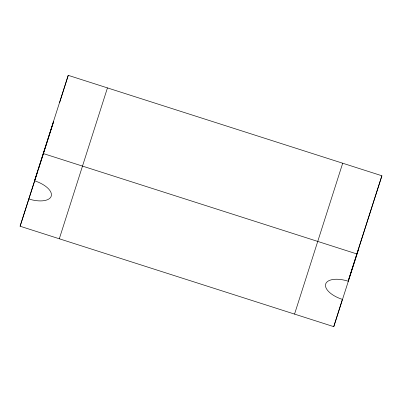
<?xml version="1.0" encoding="UTF-8"?>
<svg xmlns="http://www.w3.org/2000/svg" width="402" height="402" viewBox="0 0 402 402"><rect width="100%" height="100%" fill="white"/><g stroke="black" fill="none" stroke-linecap="round" stroke-linejoin="round"><path stroke-width="0.6" d="M358.85 248.496L333.76 326.655L20.1 226.231L53.647 121.394L45.381 147.479M333.76 326.655L342.403 299.384A20.582 9.537 17.8 0 1 325.68 284.013A20.582 9.537 17.8 0 1 348.162 281.199L381.9 175.769L68.239 75.345L34.507 180.774A20.582 9.537 17.8 0 1 51.23 196.141A20.582 9.537 17.8 0 1 28.743 198.955M59.596 102.616L68.239 75.345M59.305 238.783L107.45 87.897M294.55 314.103L342.695 163.217M348.162 281.199L381.9 175.769M20.1 226.231L37.914 170.744M38.682 168.358L45.195 148.072M43.15 153.504L356.805 253.928"/></g></svg>
